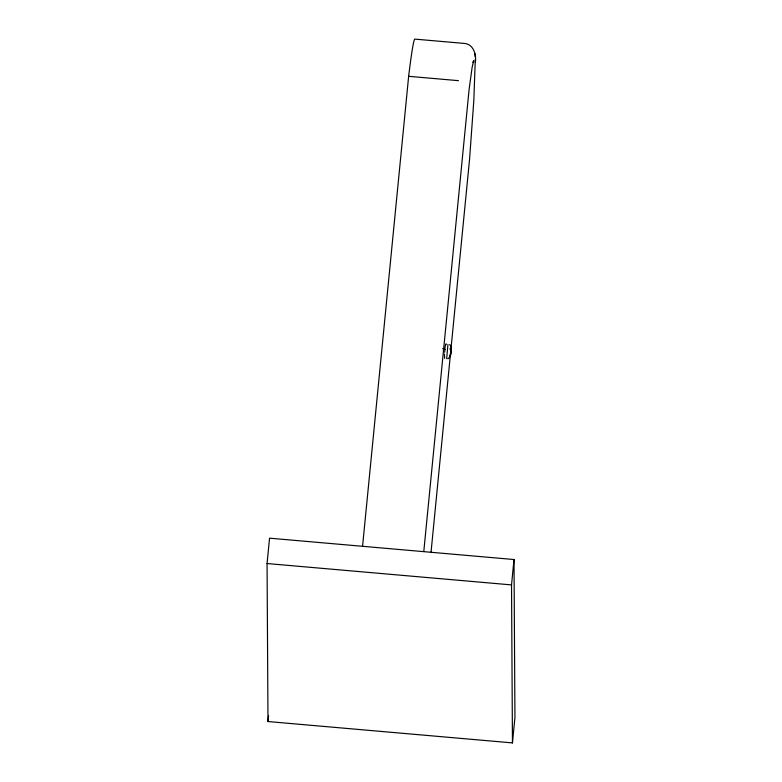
<?xml version="1.0" encoding="UTF-8"?>
<svg xmlns="http://www.w3.org/2000/svg" width="782" height="782" viewBox="0 0 782 782"><rect width="100%" height="100%" fill="white"/><g stroke="black" fill="none" stroke-linecap="round" stroke-linejoin="round"><path stroke-width="1.17" d="M475.29 59.344L473.843 100.174L469.552 159.43L431.009 552.512M445.046 349.192L442.612 348.577M444.401 354.002L444.675 358.41M444.665 352.291L445.046 348.792M267.063 563.539L269.546 538.172L514.009 559.531L514.937 717.534L512.454 742.9L267.991 721.542L267.063 563.539L511.526 584.907L512.454 742.9M267.991 721.542L268.578 715.501M362.545 546.442L408.644 76.313A138.336 4.35 -85 0 1 414.734 39.1L464.567 43.45C473.442 44.242 476.492 54.544 475.397 62.061M423.815 551.202L469.073 89.705L472.142 67.252L473.726 60.644L472.846 62.345M511.526 584.907L514.009 559.531M444.968 347.707L445.74 344.246M446.678 358.586L447.939 344.52M449.904 349.212L451.077 347.188L450.285 356.113L450.149 355.116M445.955 344.109L446.454 344.021M447.851 358.84C452.064 356.563 452.192 348.078 449.728 344.481M408.644 76.313L458.477 80.663M475.045 53.85L475.163 56.695"/></g></svg>
